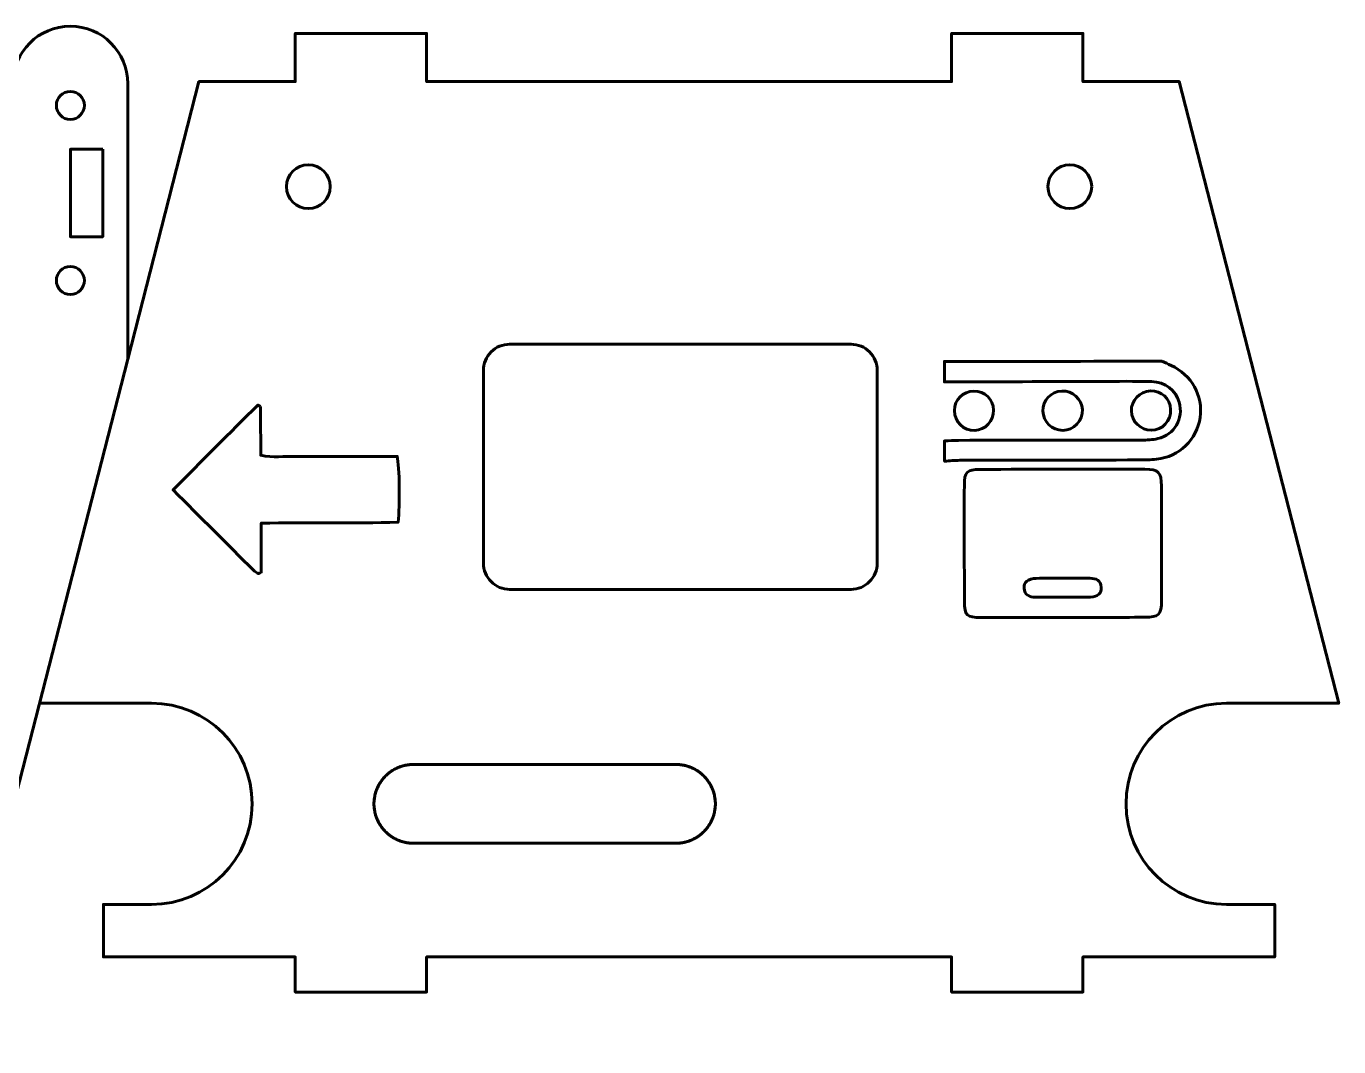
# Model space of a CAD drawing. Header units: millimetres. Extents: x -506 to -29, y -1445 to -43.
# Drawn here: x -351.4 to -201.5, y -1280.3 to -1163.7 of the extents above; entities that cross this region are included whole.
import ezdxf

# ---------------------------------------------------------------- set-up
doc = ezdxf.new("R2010")
doc.units = ezdxf.units.MM
doc.linetypes.add('K5LT_BASIC', pattern=[0])

# ---------------------------------------------------------------- blocks, each defined once
blk = doc.blocks.new('U0')
at = {"color": 150, "linetype": 'K5LT_BASIC', "lineweight": 60, "true_color": 0x0080ff}
blk.add_lwpolyline([(-464.83, -1309.26), (-464.83, -1295.26), (-475.83, -1295.26), (-499.83, -1201.76), (-499.83, -1195.26), (-499.83, -1170.26, -1), (-486.74, -1170.26), (-486.74, -1195.26), (-464.83, -1195.26), (-464.83, -1191.26), (-449.83, -1191.26), (-449.83, -1195.26), (-389.83, -1195.26), (-389.83, -1191.26), (-374.83, -1191.26), (-374.83, -1195.26), (-352.93, -1195.26), (-352.93, -1170.26, -1), (-339.83, -1170.26), (-339.83, -1195.26), (-339.83, -1201.76), (-363.83, -1295.26), (-374.83, -1295.26), (-374.83, -1309.26)], format="xyb", dxfattribs=at)
blk.add_lwpolyline([(-342.68, -1177.76), (-346.38, -1177.76), (-346.38, -1187.76), (-342.68, -1187.76)], close=True, dxfattribs=at)
for centre in [(-346.38, -1172.76), (-346.38, -1192.76)]:
    blk.add_circle(centre, 1.6, dxfattribs=at)
blk = doc.blocks.new('U1')
at = {"color": 150, "linetype": 'K5LT_BASIC', "lineweight": 60, "true_color": 0x0080ff}
for p, q in [((-297.19, -1257.04), (-307.19, -1257.04)), ((-287.19, -1257.04), (-297.19, -1257.04)), ((-277.19, -1257.04), (-287.19, -1257.04))]:
    blk.add_line(p, q, dxfattribs=at)
blk = doc.blocks.new('U2')
at = {"color": 150, "linetype": 'K5LT_BASIC', "lineweight": 60, "true_color": 0x0080ff}
for p, q in [((-297.19, -1248.04), (-307.19, -1248.04)), ((-287.19, -1248.04), (-297.19, -1248.04)), ((-277.19, -1248.04), (-287.19, -1248.04))]:
    blk.add_line(p, q, dxfattribs=at)
blk = doc.blocks.new('U3')
at = {"color": 150, "linetype": 'K5LT_BASIC', "lineweight": 60, "true_color": 0x0080ff}
for p, q in [((-277.13, -1248.04), (-277.19, -1248.04)), ((-277.05, -1248.05), (-277.13, -1248.04)), ((-277.01, -1248.05), (-277.05, -1248.05)), ((-276.99, -1248.05), (-277.01, -1248.05)), ((-276.98, -1248.05), (-276.99, -1248.05)), ((-276.9, -1248.05), (-276.98, -1248.05)), ((-276.98, -1248.05), (-276.98, -1248.05)), ((-276.8, -1248.06), (-276.9, -1248.05)), ((-276.75, -1248.06), (-276.8, -1248.06)), ((-276.72, -1248.07), (-276.75, -1248.06)), ((-276.71, -1248.07), (-276.72, -1248.07)), ((-276.7, -1248.07), (-276.71, -1248.07)), ((-276.59, -1248.08), (-276.7, -1248.07)), ((-276.48, -1248.1), (-276.59, -1248.08)), ((-276.43, -1248.11), (-276.48, -1248.1)), ((-276.4, -1248.11), (-276.43, -1248.11)), ((-276.39, -1248.12), (-276.4, -1248.11)), ((-276.38, -1248.12), (-276.39, -1248.12)), ((-276.26, -1248.14), (-276.38, -1248.12)), ((-276.15, -1248.17), (-276.26, -1248.14)), ((-276.09, -1248.18), (-276.15, -1248.17)), ((-276.06, -1248.19), (-276.09, -1248.18)), ((-276.05, -1248.19), (-276.06, -1248.19)), ((-276.04, -1248.19), (-276.05, -1248.19)), ((-275.92, -1248.23), (-276.04, -1248.19)), ((-275.81, -1248.26), (-275.92, -1248.23)), ((-275.75, -1248.28), (-275.81, -1248.26)), ((-275.73, -1248.29), (-275.75, -1248.28)), ((-275.71, -1248.29), (-275.73, -1248.29)), ((-275.7, -1248.3), (-275.71, -1248.29)), ((-275.59, -1248.34), (-275.7, -1248.3)), ((-275.47, -1248.38), (-275.59, -1248.34)), ((-275.42, -1248.41), (-275.47, -1248.38)), ((-275.39, -1248.42), (-275.42, -1248.41)), ((-275.38, -1248.42), (-275.39, -1248.42)), ((-275.37, -1248.43), (-275.38, -1248.42)), ((-275.25, -1248.48), (-275.37, -1248.43)), ((-275.14, -1248.54), (-275.25, -1248.48)), ((-275.09, -1248.56), (-275.14, -1248.54)), ((-275.06, -1248.58), (-275.09, -1248.56)), ((-275.05, -1248.59), (-275.06, -1248.58)), ((-275.04, -1248.59), (-275.05, -1248.59)), ((-274.93, -1248.65), (-275.04, -1248.59)), ((-274.82, -1248.72), (-274.93, -1248.65)), ((-274.77, -1248.75), (-274.82, -1248.72)), ((-274.74, -1248.77), (-274.77, -1248.75)), ((-274.73, -1248.78), (-274.74, -1248.77)), ((-274.72, -1248.78), (-274.73, -1248.78)), ((-274.61, -1248.86), (-274.72, -1248.78)), ((-274.51, -1248.93), (-274.61, -1248.86)), ((-274.45, -1248.97), (-274.51, -1248.93)), ((-274.43, -1248.99), (-274.45, -1248.97)), ((-274.42, -1249), (-274.43, -1248.99)), ((-274.41, -1249.01), (-274.42, -1249)), ((-274.3, -1249.09), (-274.41, -1249.01)), ((-274.21, -1249.18), (-274.3, -1249.09)), ((-274.16, -1249.22), (-274.21, -1249.18)), ((-274.13, -1249.24), (-274.16, -1249.22)), ((-274.12, -1249.25), (-274.13, -1249.24)), ((-274.11, -1249.26), (-274.12, -1249.25)), ((-274.02, -1249.35), (-274.11, -1249.26)), ((-273.92, -1249.45), (-274.02, -1249.35)), ((-273.88, -1249.5), (-273.92, -1249.45)), ((-273.86, -1249.52), (-273.88, -1249.5)), ((-273.85, -1249.53), (-273.86, -1249.52)), ((-273.84, -1249.54), (-273.85, -1249.53)), ((-273.75, -1249.64), (-273.84, -1249.54)), ((-273.66, -1249.75), (-273.75, -1249.64)), ((-273.62, -1249.8), (-273.66, -1249.75)), ((-273.6, -1249.83), (-273.62, -1249.8)), ((-273.59, -1249.84), (-273.6, -1249.83)), ((-273.59, -1249.85), (-273.59, -1249.84)), ((-273.5, -1249.96), (-273.59, -1249.85)), ((-273.43, -1250.07), (-273.5, -1249.96)), ((-273.39, -1250.13), (-273.43, -1250.07)), ((-273.37, -1250.16), (-273.39, -1250.13)), ((-273.36, -1250.17), (-273.37, -1250.16)), ((-273.36, -1250.18), (-273.36, -1250.17)), ((-273.29, -1250.3), (-273.36, -1250.18)), ((-273.22, -1250.42), (-273.29, -1250.3)), ((-273.19, -1250.49), (-273.22, -1250.42)), ((-273.17, -1250.52), (-273.19, -1250.49)), ((-273.16, -1250.53), (-273.17, -1250.52)), ((-273.16, -1250.54), (-273.16, -1250.53)), ((-273.1, -1250.67), (-273.16, -1250.54)), ((-273.04, -1250.8), (-273.1, -1250.67)), ((-273.02, -1250.86), (-273.04, -1250.8)), ((-273, -1250.89), (-273.02, -1250.86)), ((-273, -1250.91), (-273, -1250.89)), ((-272.99, -1250.92), (-273, -1250.91)), ((-272.94, -1251.05), (-272.99, -1250.92)), ((-272.9, -1251.18), (-272.94, -1251.05)), ((-272.88, -1251.25), (-272.9, -1251.18)), ((-272.87, -1251.29), (-272.88, -1251.25)), ((-272.86, -1251.3), (-272.87, -1251.29)), ((-272.86, -1251.31), (-272.86, -1251.3)), ((-272.82, -1251.45), (-272.86, -1251.31)), ((-272.79, -1251.59), (-272.82, -1251.45)), ((-272.78, -1251.66), (-272.79, -1251.59)), ((-272.77, -1251.69), (-272.78, -1251.66)), ((-272.77, -1251.71), (-272.77, -1251.69)), ((-272.77, -1251.72), (-272.77, -1251.71)), ((-272.74, -1251.86), (-272.77, -1251.72)), ((-272.72, -1252), (-272.74, -1251.86)), ((-272.71, -1252.07), (-272.72, -1252)), ((-272.71, -1252.11), (-272.71, -1252.07)), ((-272.71, -1252.12), (-272.71, -1252.11)), ((-272.71, -1252.13), (-272.71, -1252.12)), ((-272.7, -1252.28), (-272.71, -1252.13)), ((-272.83, -1253.67), (-272.8, -1253.54)), ((-272.8, -1253.54), (-272.77, -1253.39)), ((-272.77, -1253.37), (-272.76, -1253.33)), ((-272.77, -1253.38), (-272.77, -1253.37)), ((-272.77, -1253.39), (-272.77, -1253.38)), ((-272.76, -1253.33), (-272.75, -1253.26)), ((-272.75, -1253.26), (-272.73, -1253.12)), ((-272.73, -1253.12), (-272.71, -1252.98)), ((-272.71, -1252.91), (-272.7, -1252.84)), ((-272.71, -1252.95), (-272.71, -1252.91)), ((-272.71, -1252.97), (-272.71, -1252.95)), ((-272.71, -1252.98), (-272.71, -1252.97)), ((-272.69, -1252.42), (-272.7, -1252.28)), ((-272.7, -1252.84), (-272.69, -1252.7)), ((-272.69, -1252.49), (-272.69, -1252.42)), ((-272.69, -1252.53), (-272.69, -1252.49)), ((-272.69, -1252.55), (-272.69, -1252.53)), ((-272.69, -1252.7), (-272.69, -1252.55)), ((-272.69, -1252.55), (-272.69, -1252.55)), ((-273.54, -1255.17), (-273.46, -1255.06)), ((-273.46, -1255.06), (-273.38, -1254.94)), ((-273.38, -1254.93), (-273.37, -1254.92)), ((-273.38, -1254.94), (-273.38, -1254.93)), ((-273.37, -1254.92), (-273.35, -1254.89)), ((-273.35, -1254.89), (-273.31, -1254.83)), ((-273.31, -1254.83), (-273.24, -1254.71)), ((-273.24, -1254.71), (-273.18, -1254.58)), ((-273.18, -1254.58), (-273.17, -1254.57)), ((-273.17, -1254.56), (-273.15, -1254.52)), ((-273.17, -1254.57), (-273.17, -1254.56)), ((-273.15, -1254.52), (-273.12, -1254.46)), ((-273.12, -1254.46), (-273.06, -1254.33)), ((-273.06, -1254.33), (-273.01, -1254.2)), ((-273.01, -1254.2), (-273, -1254.19)), ((-273, -1254.17), (-272.98, -1254.14)), ((-273, -1254.19), (-273, -1254.17)), ((-272.98, -1254.14), (-272.96, -1254.07)), ((-272.96, -1254.07), (-272.91, -1253.94)), ((-272.91, -1253.94), (-272.87, -1253.8)), ((-272.87, -1253.79), (-272.86, -1253.78)), ((-272.87, -1253.8), (-272.87, -1253.79)), ((-272.86, -1253.78), (-272.85, -1253.74)), ((-272.85, -1253.74), (-272.83, -1253.67)), ((-275.38, -1256.66), (-275.33, -1256.64)), ((-275.33, -1256.64), (-275.21, -1256.59)), ((-275.21, -1256.59), (-275.1, -1256.53)), ((-275.1, -1256.53), (-275.09, -1256.52)), ((-275.09, -1256.52), (-275.08, -1256.52)), ((-275.08, -1256.52), (-275.05, -1256.5)), ((-275.05, -1256.5), (-275, -1256.47)), ((-275, -1256.47), (-274.89, -1256.41)), ((-274.89, -1256.41), (-274.77, -1256.34)), ((-274.77, -1256.34), (-274.75, -1256.33)), ((-274.77, -1256.34), (-274.77, -1256.34)), ((-274.75, -1256.33), (-274.73, -1256.31)), ((-274.73, -1256.31), (-274.67, -1256.27)), ((-274.67, -1256.27), (-274.57, -1256.2)), ((-274.57, -1256.2), (-274.46, -1256.12)), ((-274.46, -1256.12), (-274.45, -1256.12)), ((-274.45, -1256.12), (-274.44, -1256.11)), ((-274.44, -1256.11), (-274.41, -1256.09)), ((-274.41, -1256.09), (-274.36, -1256.04)), ((-274.36, -1256.04), (-274.26, -1255.96)), ((-274.26, -1255.96), (-274.16, -1255.87)), ((-274.16, -1255.87), (-274.15, -1255.86)), ((-274.15, -1255.86), (-274.14, -1255.85)), ((-274.14, -1255.85), (-274.12, -1255.83)), ((-274.12, -1255.83), (-274.07, -1255.78)), ((-274.07, -1255.78), (-273.97, -1255.69)), ((-273.97, -1255.69), (-273.88, -1255.59)), ((-273.88, -1255.59), (-273.87, -1255.58)), ((-273.87, -1255.58), (-273.86, -1255.57)), ((-273.86, -1255.57), (-273.84, -1255.54)), ((-273.84, -1255.54), (-273.79, -1255.49)), ((-273.79, -1255.49), (-273.7, -1255.39)), ((-273.7, -1255.39), (-273.62, -1255.28)), ((-273.62, -1255.28), (-273.61, -1255.27)), ((-273.61, -1255.27), (-273.6, -1255.26)), ((-273.6, -1255.26), (-273.58, -1255.23)), ((-273.58, -1255.23), (-273.54, -1255.17)), ((-277.19, -1257.04), (-276.8, -1257.03)), ((-276.8, -1257.03), (-276.79, -1257.03)), ((-276.79, -1257.03), (-276.78, -1257.02)), ((-276.78, -1257.02), (-276.75, -1257.02)), ((-276.75, -1257.02), (-276.68, -1257.01)), ((-276.68, -1257.01), (-276.55, -1257)), ((-276.55, -1257), (-276.44, -1256.98)), ((-276.44, -1256.98), (-276.43, -1256.98)), ((-276.43, -1256.98), (-276.41, -1256.98)), ((-276.41, -1256.98), (-276.38, -1256.97)), ((-276.38, -1256.97), (-276.32, -1256.96)), ((-276.32, -1256.96), (-276.2, -1256.93)), ((-276.2, -1256.93), (-276.11, -1256.91)), ((-276.11, -1256.91), (-276.1, -1256.91)), ((-276.1, -1256.91), (-276.08, -1256.91)), ((-276.08, -1256.91), (-276.06, -1256.9)), ((-276.06, -1256.9), (-276, -1256.88)), ((-276, -1256.88), (-275.88, -1256.85)), ((-275.88, -1256.85), (-275.77, -1256.81)), ((-275.77, -1256.81), (-275.76, -1256.81)), ((-275.76, -1256.81), (-275.74, -1256.8)), ((-275.74, -1256.8), (-275.72, -1256.79)), ((-275.72, -1256.79), (-275.66, -1256.77)), ((-275.66, -1256.77), (-275.54, -1256.73)), ((-275.54, -1256.73), (-275.43, -1256.69)), ((-275.43, -1256.69), (-275.42, -1256.68)), ((-275.42, -1256.68), (-275.41, -1256.68)), ((-275.41, -1256.68), (-275.38, -1256.66))]:
    blk.add_line(p, q, dxfattribs=at)
blk = doc.blocks.new('U4')
at = {"color": 150, "linetype": 'K5LT_BASIC', "lineweight": 60, "true_color": 0x0080ff}
for p, q in [((-310.12, -1249.13), (-310.22, -1249.22)), ((-310.02, -1249.04), (-310.12, -1249.13)), ((-309.97, -1249), (-310.02, -1249.04)), ((-309.94, -1248.98), (-309.97, -1249)), ((-309.93, -1248.97), (-309.94, -1248.98)), ((-309.92, -1248.97), (-309.93, -1248.97)), ((-309.81, -1248.89), (-309.92, -1248.97)), ((-309.71, -1248.81), (-309.81, -1248.89)), ((-309.65, -1248.78), (-309.71, -1248.81)), ((-309.63, -1248.76), (-309.65, -1248.78)), ((-309.61, -1248.75), (-309.63, -1248.76)), ((-309.49, -1248.68), (-309.61, -1248.75)), ((-309.61, -1248.75), (-309.61, -1248.75)), ((-309.38, -1248.61), (-309.49, -1248.68)), ((-309.33, -1248.58), (-309.38, -1248.61)), ((-309.3, -1248.57), (-309.33, -1248.58)), ((-309.29, -1248.56), (-309.3, -1248.57)), ((-309.28, -1248.56), (-309.29, -1248.56)), ((-309.17, -1248.5), (-309.28, -1248.56)), ((-309.05, -1248.45), (-309.17, -1248.5)), ((-309, -1248.42), (-309.05, -1248.45)), ((-308.97, -1248.41), (-309, -1248.42)), ((-308.96, -1248.4), (-308.97, -1248.41)), ((-308.95, -1248.4), (-308.96, -1248.4)), ((-308.84, -1248.36), (-308.95, -1248.4)), ((-308.72, -1248.31), (-308.84, -1248.36)), ((-308.66, -1248.29), (-308.72, -1248.31)), ((-308.64, -1248.28), (-308.66, -1248.29)), ((-308.62, -1248.28), (-308.64, -1248.28)), ((-308.61, -1248.27), (-308.62, -1248.28)), ((-308.5, -1248.24), (-308.61, -1248.27)), ((-308.38, -1248.2), (-308.5, -1248.24)), ((-308.32, -1248.19), (-308.38, -1248.2)), ((-308.3, -1248.18), (-308.32, -1248.19)), ((-308.28, -1248.18), (-308.3, -1248.18)), ((-308.27, -1248.18), (-308.28, -1248.18)), ((-308.18, -1248.15), (-308.27, -1248.18)), ((-308.06, -1248.13), (-308.18, -1248.15)), ((-308, -1248.12), (-308.06, -1248.13)), ((-307.97, -1248.11), (-308, -1248.12)), ((-307.95, -1248.11), (-307.97, -1248.11)), ((-307.83, -1248.09), (-307.95, -1248.11)), ((-307.95, -1248.11), (-307.95, -1248.11)), ((-307.7, -1248.07), (-307.83, -1248.09)), ((-307.63, -1248.07), (-307.7, -1248.07)), ((-307.6, -1248.06), (-307.63, -1248.07)), ((-307.59, -1248.06), (-307.6, -1248.06)), ((-307.58, -1248.06), (-307.59, -1248.06)), ((-307.19, -1248.04), (-307.58, -1248.06)), ((-311.26, -1250.63), (-311.32, -1250.75)), ((-311.23, -1250.56), (-311.26, -1250.63)), ((-311.22, -1250.53), (-311.23, -1250.56)), ((-311.21, -1250.52), (-311.22, -1250.53)), ((-311.2, -1250.51), (-311.21, -1250.52)), ((-311.14, -1250.38), (-311.2, -1250.51)), ((-311.07, -1250.26), (-311.14, -1250.38)), ((-311.03, -1250.2), (-311.07, -1250.26)), ((-311.01, -1250.17), (-311.03, -1250.2)), ((-311, -1250.15), (-311.01, -1250.17)), ((-310.92, -1250.03), (-311, -1250.15)), ((-311, -1250.15), (-311, -1250.15)), ((-310.84, -1249.91), (-310.92, -1250.03)), ((-310.8, -1249.86), (-310.84, -1249.91)), ((-310.78, -1249.83), (-310.8, -1249.86)), ((-310.77, -1249.82), (-310.78, -1249.83)), ((-310.76, -1249.81), (-310.77, -1249.82)), ((-310.68, -1249.7), (-310.76, -1249.81)), ((-310.59, -1249.59), (-310.68, -1249.7)), ((-310.54, -1249.54), (-310.59, -1249.59)), ((-310.52, -1249.52), (-310.54, -1249.54)), ((-310.51, -1249.5), (-310.52, -1249.52)), ((-310.5, -1249.5), (-310.51, -1249.5)), ((-310.41, -1249.4), (-310.5, -1249.5)), ((-310.31, -1249.3), (-310.41, -1249.4)), ((-310.26, -1249.26), (-310.31, -1249.3)), ((-310.24, -1249.23), (-310.26, -1249.26)), ((-310.23, -1249.22), (-310.24, -1249.23)), ((-310.22, -1249.22), (-310.23, -1249.22)), ((-311.65, -1251.97), (-311.67, -1252.11)), ((-311.67, -1252.11), (-311.67, -1252.12)), ((-311.67, -1252.12), (-311.67, -1252.14)), ((-311.67, -1252.14), (-311.67, -1252.17)), ((-311.63, -1251.82), (-311.65, -1251.97)), ((-311.62, -1251.75), (-311.63, -1251.82)), ((-311.61, -1251.72), (-311.62, -1251.75)), ((-311.58, -1251.55), (-311.61, -1251.69)), ((-311.61, -1251.69), (-311.61, -1251.7)), ((-311.61, -1251.7), (-311.61, -1251.72)), ((-311.55, -1251.41), (-311.58, -1251.55)), ((-311.53, -1251.34), (-311.55, -1251.41)), ((-311.52, -1251.31), (-311.53, -1251.34)), ((-311.51, -1251.29), (-311.52, -1251.31)), ((-311.47, -1251.15), (-311.51, -1251.28)), ((-311.51, -1251.28), (-311.51, -1251.29)), ((-311.42, -1251.01), (-311.47, -1251.15)), ((-311.4, -1250.95), (-311.42, -1251.01)), ((-311.38, -1250.91), (-311.4, -1250.95)), ((-311.37, -1250.89), (-311.38, -1250.9)), ((-311.38, -1250.9), (-311.38, -1250.91)), ((-311.32, -1250.75), (-311.37, -1250.89)), ((-311.68, -1252.24), (-311.69, -1252.39)), ((-311.69, -1252.39), (-311.69, -1252.53)), ((-311.69, -1252.53), (-311.69, -1252.54)), ((-311.69, -1252.54), (-311.69, -1252.56)), ((-311.69, -1252.56), (-311.69, -1252.59)), ((-311.69, -1252.59), (-311.69, -1252.66)), ((-311.69, -1252.66), (-311.68, -1252.81)), ((-311.67, -1252.17), (-311.68, -1252.24)), ((-311.68, -1252.81), (-311.67, -1252.95)), ((-311.67, -1252.95), (-311.67, -1252.96)), ((-311.67, -1252.96), (-311.67, -1252.98)), ((-311.67, -1252.98), (-311.67, -1253.01)), ((-311.67, -1253.01), (-311.66, -1253.08)), ((-311.66, -1253.08), (-311.64, -1253.22)), ((-311.64, -1253.22), (-311.61, -1253.37)), ((-311.61, -1253.37), (-311.61, -1253.38)), ((-311.61, -1253.38), (-311.61, -1253.39)), ((-311.61, -1253.39), (-311.6, -1253.43)), ((-311.6, -1253.43), (-311.59, -1253.5)), ((-311.59, -1253.5), (-311.56, -1253.63)), ((-311.56, -1253.63), (-311.52, -1253.78)), ((-311.52, -1253.78), (-311.52, -1253.78)), ((-311.52, -1253.78), (-311.51, -1253.8)), ((-311.51, -1253.8), (-311.5, -1253.83)), ((-311.5, -1253.83), (-311.48, -1253.9)), ((-311.48, -1253.9), (-311.44, -1254.03)), ((-311.44, -1254.03), (-311.39, -1254.17)), ((-311.39, -1254.17), (-311.38, -1254.18)), ((-311.38, -1254.18), (-311.38, -1254.19)), ((-311.38, -1254.19), (-311.36, -1254.23)), ((-311.36, -1254.23), (-311.34, -1254.29)), ((-311.34, -1254.29), (-311.28, -1254.42)), ((-311.28, -1254.42), (-311.22, -1254.55)), ((-311.22, -1254.55), (-311.22, -1254.55)), ((-311.22, -1254.55), (-311.21, -1254.57)), ((-311.21, -1254.57), (-311.19, -1254.6)), ((-311.19, -1254.6), (-311.16, -1254.66)), ((-311.16, -1254.66), (-311.09, -1254.78)), ((-311.09, -1254.78), (-311.02, -1254.9)), ((-311.02, -1254.9), (-311.02, -1254.91)), ((-311.02, -1254.91), (-311.01, -1254.93)), ((-311.01, -1254.93), (-310.99, -1254.95)), ((-310.99, -1254.95), (-310.95, -1255.01)), ((-310.95, -1255.01), (-310.88, -1255.12)), ((-310.88, -1255.12), (-310.79, -1255.24)), ((-310.79, -1255.24), (-310.79, -1255.25)), ((-310.79, -1255.25), (-310.78, -1255.26)), ((-310.78, -1255.26), (-310.76, -1255.29)), ((-310.76, -1255.29), (-310.72, -1255.34)), ((-310.72, -1255.34), (-310.63, -1255.44)), ((-310.63, -1255.44), (-310.54, -1255.55)), ((-310.54, -1255.55), (-310.54, -1255.55)), ((-310.54, -1255.55), (-310.52, -1255.57)), ((-310.52, -1255.57), (-310.5, -1255.59)), ((-310.5, -1255.59), (-310.46, -1255.64)), ((-310.46, -1255.64), (-310.36, -1255.73)), ((-310.36, -1255.73), (-310.27, -1255.83)), ((-310.27, -1255.83), (-310.26, -1255.83)), ((-310.26, -1255.83), (-310.25, -1255.85)), ((-310.25, -1255.85), (-310.22, -1255.87)), ((-310.22, -1255.87), (-310.17, -1255.91)), ((-310.17, -1255.91), (-310.08, -1256)), ((-310.08, -1256), (-309.97, -1256.08)), ((-309.97, -1256.08), (-309.96, -1256.09)), ((-309.96, -1256.09), (-309.95, -1256.1)), ((-309.95, -1256.1), (-309.93, -1256.12)), ((-309.93, -1256.12), (-309.88, -1256.15)), ((-309.88, -1256.15), (-309.77, -1256.23)), ((-309.77, -1256.23), (-309.66, -1256.3)), ((-309.66, -1256.3), (-309.65, -1256.31)), ((-309.65, -1256.31), (-309.64, -1256.32)), ((-309.64, -1256.32), (-309.61, -1256.33)), ((-309.61, -1256.33), (-309.56, -1256.37)), ((-309.56, -1256.37), (-309.45, -1256.43)), ((-309.45, -1256.43), (-309.34, -1256.5)), ((-309.34, -1256.5), (-309.33, -1256.5)), ((-309.33, -1256.5), (-309.32, -1256.51)), ((-309.32, -1256.51), (-309.29, -1256.52)), ((-309.29, -1256.52), (-309.24, -1256.55)), ((-309.24, -1256.55), (-309.13, -1256.6)), ((-309.13, -1256.6), (-309.01, -1256.66)), ((-309.01, -1256.66), (-309, -1256.66)), ((-309, -1256.66), (-308.99, -1256.67)), ((-308.99, -1256.67), (-308.96, -1256.68)), ((-308.96, -1256.68), (-308.91, -1256.7)), ((-308.91, -1256.7), (-308.79, -1256.75)), ((-308.79, -1256.75), (-308.68, -1256.79)), ((-308.68, -1256.79), (-308.67, -1256.79)), ((-308.67, -1256.79), (-308.65, -1256.8)), ((-308.65, -1256.8), (-308.63, -1256.81)), ((-308.63, -1256.81), (-308.57, -1256.83)), ((-308.57, -1256.83), (-308.46, -1256.86)), ((-308.46, -1256.86), (-308.34, -1256.89)), ((-308.34, -1256.89), (-308.33, -1256.9)), ((-308.33, -1256.9), (-308.32, -1256.9)), ((-308.32, -1256.9), (-308.29, -1256.91)), ((-308.29, -1256.91), (-308.23, -1256.92)), ((-308.23, -1256.92), (-308.12, -1256.95)), ((-308.12, -1256.95), (-308, -1256.97)), ((-308, -1256.97), (-308, -1256.97)), ((-308, -1256.97), (-307.98, -1256.97)), ((-307.98, -1256.97), (-307.95, -1256.98)), ((-307.95, -1256.98), (-307.9, -1256.99)), ((-307.9, -1256.99), (-307.79, -1257)), ((-307.79, -1257), (-307.68, -1257.02)), ((-307.68, -1257.02), (-307.67, -1257.02)), ((-307.67, -1257.02), (-307.66, -1257.02)), ((-307.66, -1257.02), (-307.63, -1257.02)), ((-307.63, -1257.02), (-307.58, -1257.03)), ((-307.58, -1257.03), (-307.48, -1257.03)), ((-307.48, -1257.03), (-307.4, -1257.04)), ((-307.4, -1257.04), (-307.4, -1257.04)), ((-307.4, -1257.04), (-307.39, -1257.04)), ((-307.39, -1257.04), (-307.37, -1257.04)), ((-307.37, -1257.04), (-307.33, -1257.04)), ((-307.33, -1257.04), (-307.25, -1257.04)), ((-307.25, -1257.04), (-307.19, -1257.04))]:
    blk.add_line(p, q, dxfattribs=at)
blk = doc.blocks.new('U16')
at = {"color": 150, "linetype": 'K5LT_BASIC', "lineweight": 60, "true_color": 0x0080ff}
for points, knots in [([(-221.67, -1201.99), (-221.32, -1202.14), (-220.97, -1202.3), (-220.62, -1202.46), (-218.29, -1203.53), (-216.95, -1205.93), (-217.3, -1208.4), (-217.66, -1210.94), (-219.69, -1212.89), (-222.29, -1213.18), (-222.96, -1213.26), (-223.65, -1213.26), (-224.33, -1213.26), (-231.14, -1213.28), (-237.95, -1213.28), (-244.77, -1213.3), (-245.35, -1213.3), (-245.92, -1213.37), (-246.5, -1213.41), (-246.5, -1212.63), (-246.51, -1211.85), (-246.51, -1211.08), (-245.97, -1211.06), (-245.44, -1211.02), (-244.9, -1211.02), (-237.94, -1211.01), (-230.98, -1211), (-224.01, -1210.99), (-223.38, -1210.98), (-222.74, -1210.97), (-222.13, -1210.82), (-220.22, -1210.37), (-219.17, -1208.54), (-219.69, -1206.67), (-220.07, -1205.3), (-221.28, -1204.35), (-222.85, -1204.31), (-224.8, -1204.26), (-226.74, -1204.28), (-228.69, -1204.29), (-234.63, -1204.31), (-240.57, -1204.33), (-246.51, -1204.35), (-246.51, -1203.57), (-246.52, -1202.79), (-246.52, -1202.01), (-238.23, -1202), (-229.95, -1201.99), (-221.67, -1201.99)], [0, 0, 0, 0, 0.0625, 0.0625, 0.0625, 0.125, 0.125, 0.125, 0.1875, 0.1875, 0.1875, 0.25, 0.25, 0.25, 0.3125, 0.3125, 0.3125, 0.375, 0.375, 0.375, 0.4375, 0.4375, 0.4375, 0.5, 0.5, 0.5, 0.5625, 0.5625, 0.5625, 0.625, 0.625, 0.625, 0.6875, 0.6875, 0.6875, 0.75, 0.75, 0.75, 0.8125, 0.8125, 0.8125, 0.875, 0.875, 0.875, 0.9375, 0.9375, 0.9375, 1, 1, 1, 1]), ([(-243.15, -1205.4), (-241.9, -1205.39), (-240.93, -1206.33), (-240.91, -1207.58), (-240.88, -1208.83), (-241.83, -1209.84), (-243.05, -1209.89), (-244.32, -1209.95), (-245.38, -1208.91), (-245.37, -1207.62), (-245.36, -1206.37), (-244.4, -1205.41), (-243.15, -1205.4)], [0, 0, 0, 0, 0.25, 0.25, 0.25, 0.5, 0.5, 0.5, 0.75, 0.75, 0.75, 1, 1, 1, 1]), ([(-235.27, -1207.67), (-235.3, -1206.44), (-234.34, -1205.44), (-233.1, -1205.39), (-231.87, -1205.35), (-230.82, -1206.3), (-230.75, -1207.51), (-230.68, -1208.76), (-231.74, -1209.88), (-233, -1209.88), (-234.21, -1209.89), (-235.24, -1208.88), (-235.27, -1207.67)], [0, 0, 0, 0, 0.25, 0.25, 0.25, 0.5, 0.5, 0.5, 0.75, 0.75, 0.75, 1, 1, 1, 1]), ([(-225.16, -1207.66), (-225.19, -1206.46), (-224.21, -1205.42), (-222.99, -1205.38), (-221.72, -1205.33), (-220.73, -1206.23), (-220.67, -1207.49), (-220.61, -1208.79), (-221.62, -1209.87), (-222.89, -1209.87), (-224.1, -1209.88), (-225.13, -1208.87), (-225.16, -1207.66)], [0, 0, 0, 0, 0.25, 0.25, 0.25, 0.5, 0.5, 0.5, 0.75, 0.75, 0.75, 1, 1, 1, 1]), ([(-232.97, -1231.25), (-236.08, -1231.25), (-239.2, -1231.26), (-242.32, -1231.26), (-243.97, -1231.25), (-244.22, -1231.02), (-244.23, -1229.43), (-244.25, -1225), (-244.25, -1220.57), (-244.24, -1216.14), (-244.24, -1214.65), (-243.94, -1214.34), (-242.44, -1214.34), (-236.16, -1214.32), (-229.88, -1214.31), (-223.6, -1214.32), (-222.08, -1214.32), (-221.73, -1214.68), (-221.72, -1216.23), (-221.7, -1220.62), (-221.69, -1225), (-221.71, -1229.38), (-221.71, -1230.93), (-222.03, -1231.23), (-223.62, -1231.23), (-226.74, -1231.25), (-229.85, -1231.24), (-232.97, -1231.25)], [0, 0, 0, 0, 0.111111, 0.111111, 0.111111, 0.222222, 0.222222, 0.222222, 0.333333, 0.333333, 0.333333, 0.444444, 0.444444, 0.444444, 0.555556, 0.555556, 0.555556, 0.666667, 0.666667, 0.666667, 0.777778, 0.777778, 0.777778, 0.888889, 0.888889, 0.888889, 1, 1, 1, 1]), ([(-232.96, -1226.78), (-232.96, -1226.78), (-232.96, -1226.78), (-232.96, -1226.78), (-233.98, -1226.78), (-235, -1226.76), (-236.02, -1226.79), (-236.98, -1226.82), (-237.47, -1227.22), (-237.42, -1227.9), (-237.36, -1228.7), (-236.81, -1228.94), (-236.1, -1228.93), (-234.01, -1228.93), (-231.92, -1228.95), (-229.83, -1228.92), (-228.98, -1228.9), (-228.54, -1228.47), (-228.59, -1227.82), (-228.64, -1227.01), (-229.19, -1226.78), (-229.9, -1226.78), (-230.92, -1226.78), (-231.94, -1226.78), (-232.96, -1226.78)], [0, 0, 0, 0, 0.125, 0.125, 0.125, 0.25, 0.25, 0.25, 0.375, 0.375, 0.375, 0.5, 0.5, 0.5, 0.625, 0.625, 0.625, 0.75, 0.75, 0.75, 0.875, 0.875, 0.875, 1, 1, 1, 1])]:
    blk.add_open_spline(points, degree=3, knots=knots, dxfattribs=at)
blk = doc.blocks.new('U17')
at = {"color": 150, "linetype": 'K5LT_BASIC', "lineweight": 60, "true_color": 0x0080ff}
blk.add_open_spline([(-324.64, -1207.17), (-324.64, -1209), (-324.64, -1210.84), (-324.63, -1212.73), (-323.25, -1213.01), (-321.94, -1212.83), (-320.65, -1212.86), (-319.34, -1212.89), (-318.02, -1212.86), (-316.71, -1212.86), (-315.45, -1212.86), (-314.18, -1212.86), (-312.92, -1212.86), (-311.61, -1212.85), (-310.31, -1212.85), (-309.04, -1212.85), (-308.77, -1214.03), (-308.71, -1218.43), (-308.93, -1220.38), (-314.08, -1220.53), (-319.26, -1220.37), (-324.58, -1220.48), (-324.58, -1222.43), (-324.58, -1224.3), (-324.58, -1226.09), (-324.77, -1226.19), (-324.81, -1226.21), (-324.85, -1226.22), (-324.9, -1226.23), (-324.96, -1226.24), (-324.99, -1226.21), (-325.15, -1226.1), (-325.31, -1225.99), (-325.45, -1225.86), (-328.48, -1222.84), (-331.5, -1219.82), (-334.64, -1216.69), (-331.4, -1213.39), (-328.2, -1210.18), (-324.96, -1207), (-324.86, -1207.06), (-324.75, -1207.11), (-324.64, -1207.17)], degree=3, knots=[0, 0, 0, 0, 0.071429, 0.071429, 0.071429, 0.142857, 0.142857, 0.142857, 0.214286, 0.214286, 0.214286, 0.285714, 0.285714, 0.285714, 0.357143, 0.357143, 0.357143, 0.428571, 0.428571, 0.428571, 0.5, 0.5, 0.5, 0.571429, 0.571429, 0.571429, 0.642857, 0.642857, 0.642857, 0.714286, 0.714286, 0.714286, 0.785714, 0.785714, 0.785714, 0.857143, 0.857143, 0.857143, 0.928571, 0.928571, 0.928571, 1, 1, 1, 1], dxfattribs=at)

msp = doc.modelspace()

# ---------------------------------------------------------------- linework, layer by layer
at = {"color": 150, "linetype": 'K5LT_BASIC', "lineweight": 60, "true_color": 0x0080ff}
msp.add_lwpolyline([(-339.83, -1201.76), (-331.69, -1170.04), (-320.69, -1170.04), (-320.69, -1164.54), (-305.69, -1164.54), (-305.69, -1170.04), (-245.69, -1170.04), (-245.69, -1164.54), (-230.69, -1164.54), (-230.69, -1170.04), (-219.69, -1170.04), (-201.46, -1241.05), (-209.28, -1241.05), (-214.28, -1241.05, 1), (-214.28, -1264.03), (-208.78, -1264.03), (-208.78, -1270.04), (-230.69, -1270.04), (-230.69, -1274.04), (-245.69, -1274.04), (-245.69, -1270.04), (-305.69, -1270.04), (-305.69, -1274.04), (-320.69, -1274.04), (-320.69, -1270.04), (-342.6, -1270.04), (-342.6, -1264.03), (-337.1, -1264.03, 1), (-337.1, -1241.05), (-342.1, -1241.05), (-349.92, -1241.05)], format="xyb", dxfattribs=at)
msp.add_lwpolyline([(-257.19, -1228.04), (-296.19, -1228.04, -0.414214), (-299.19, -1225.04), (-299.19, -1203.04, -0.414214), (-296.19, -1200.04), (-257.19, -1200.04, -0.414214), (-254.19, -1203.04), (-254.19, -1225.04, -0.414214)], format="xyb", close=True, dxfattribs=at)
msp.add_lwpolyline([(-277.19, -1257.04), (-287.19, -1257.04), (-297.19, -1257.04), (-307.19, -1257.04), (-307.58, -1257.03), (-307.59, -1257.03), (-307.6, -1257.02), (-307.63, -1257.02), (-307.7, -1257.01), (-307.83, -1257), (-307.95, -1256.98), (-307.95, -1256.98), (-307.97, -1256.98), (-308, -1256.97), (-308.06, -1256.96), (-308.18, -1256.93), (-308.27, -1256.91), (-308.28, -1256.91), (-308.3, -1256.91), (-308.32, -1256.9), (-308.38, -1256.88), (-308.5, -1256.85), (-308.61, -1256.81), (-308.62, -1256.81), (-308.64, -1256.8), (-308.66, -1256.79), (-308.72, -1256.77), (-308.84, -1256.73), (-308.95, -1256.69), (-308.96, -1256.68), (-308.97, -1256.68), (-309, -1256.66), (-309.05, -1256.64), (-309.17, -1256.59), (-309.28, -1256.53), (-309.29, -1256.52), (-309.3, -1256.52), (-309.33, -1256.5), (-309.38, -1256.47), (-309.49, -1256.41), (-309.61, -1256.34), (-309.61, -1256.34), (-309.63, -1256.33), (-309.65, -1256.31), (-309.71, -1256.27), (-309.81, -1256.2), (-309.92, -1256.12), (-309.93, -1256.12), (-309.94, -1256.11), (-309.97, -1256.09), (-310.02, -1256.04), (-310.12, -1255.96), (-310.22, -1255.87), (-310.23, -1255.86), (-310.24, -1255.85), (-310.26, -1255.83), (-310.31, -1255.78), (-310.41, -1255.69), (-310.5, -1255.59), (-310.51, -1255.58), (-310.52, -1255.57), (-310.54, -1255.54), (-310.59, -1255.49), (-310.68, -1255.39), (-310.76, -1255.28), (-310.77, -1255.27), (-310.78, -1255.26), (-310.8, -1255.23), (-310.84, -1255.17), (-310.92, -1255.06), (-311, -1254.94), (-311, -1254.93), (-311.01, -1254.92), (-311.03, -1254.89), (-311.07, -1254.83), (-311.14, -1254.71), (-311.2, -1254.58), (-311.21, -1254.57), (-311.22, -1254.56), (-311.23, -1254.52), (-311.26, -1254.46), (-311.32, -1254.33), (-311.37, -1254.2), (-311.38, -1254.19), (-311.38, -1254.17), (-311.4, -1254.14), (-311.42, -1254.07), (-311.47, -1253.94), (-311.51, -1253.8), (-311.51, -1253.79), (-311.52, -1253.78), (-311.53, -1253.74), (-311.55, -1253.67), (-311.58, -1253.54), (-311.61, -1253.39), (-311.61, -1253.38), (-311.61, -1253.37), (-311.62, -1253.33), (-311.63, -1253.26), (-311.65, -1253.12), (-311.67, -1252.98), (-311.67, -1252.97), (-311.67, -1252.95), (-311.67, -1252.91), (-311.68, -1252.84), (-311.69, -1252.7), (-311.69, -1252.55), (-311.69, -1252.55), (-311.69, -1252.53), (-311.69, -1252.49), (-311.69, -1252.42), (-311.68, -1252.28), (-311.67, -1252.13), (-311.67, -1252.12), (-311.67, -1252.11), (-311.67, -1252.07), (-311.66, -1252), (-311.64, -1251.86), (-311.61, -1251.72), (-311.61, -1251.71), (-311.61, -1251.69), (-311.6, -1251.66), (-311.59, -1251.59), (-311.56, -1251.45), (-311.52, -1251.31), (-311.52, -1251.3), (-311.51, -1251.29), (-311.5, -1251.25), (-311.48, -1251.18), (-311.44, -1251.05), (-311.39, -1250.92), (-311.38, -1250.91), (-311.38, -1250.89), (-311.36, -1250.86), (-311.34, -1250.8), (-311.28, -1250.67), (-311.22, -1250.54), (-311.22, -1250.53), (-311.21, -1250.52), (-311.19, -1250.49), (-311.16, -1250.42), (-311.09, -1250.3), (-311.02, -1250.18), (-311.02, -1250.17), (-311.01, -1250.16), (-310.99, -1250.13), (-310.95, -1250.07), (-310.88, -1249.96), (-310.79, -1249.85), (-310.79, -1249.84), (-310.78, -1249.83), (-310.76, -1249.8), (-310.72, -1249.75), (-310.63, -1249.64), (-310.54, -1249.54), (-310.54, -1249.53), (-310.52, -1249.52), (-310.5, -1249.5), (-310.46, -1249.45), (-310.36, -1249.35), (-310.27, -1249.26), (-310.26, -1249.25), (-310.25, -1249.24), (-310.22, -1249.22), (-310.17, -1249.18), (-310.08, -1249.09), (-309.97, -1249.01), (-309.96, -1249), (-309.95, -1248.99), (-309.93, -1248.97), (-309.88, -1248.93), (-309.77, -1248.86), (-309.66, -1248.78), (-309.65, -1248.78), (-309.64, -1248.77), (-309.61, -1248.75), (-309.56, -1248.72), (-309.45, -1248.65), (-309.34, -1248.59), (-309.33, -1248.59), (-309.32, -1248.58), (-309.29, -1248.56), (-309.24, -1248.54), (-309.13, -1248.48), (-309.01, -1248.43), (-309, -1248.42), (-308.99, -1248.42), (-308.96, -1248.41), (-308.91, -1248.38), (-308.79, -1248.34), (-308.68, -1248.3), (-308.67, -1248.29), (-308.65, -1248.29), (-308.63, -1248.28), (-308.57, -1248.26), (-308.46, -1248.23), (-308.34, -1248.19), (-308.33, -1248.19), (-308.32, -1248.19), (-308.29, -1248.18), (-308.23, -1248.17), (-308.12, -1248.14), (-308, -1248.12), (-308, -1248.12), (-307.98, -1248.11), (-307.95, -1248.11), (-307.9, -1248.1), (-307.79, -1248.08), (-307.68, -1248.07), (-307.67, -1248.07), (-307.66, -1248.07), (-307.63, -1248.06), (-307.58, -1248.06), (-307.48, -1248.05), (-307.4, -1248.05), (-307.4, -1248.05), (-307.39, -1248.05), (-307.37, -1248.05), (-307.33, -1248.05), (-307.25, -1248.04), (-307.19, -1248.04), (-297.19, -1248.04), (-287.19, -1248.04), (-277.19, -1248.04), (-276.8, -1248.06), (-276.79, -1248.06), (-276.78, -1248.06), (-276.75, -1248.07), (-276.68, -1248.07), (-276.55, -1248.09), (-276.44, -1248.11), (-276.43, -1248.11), (-276.41, -1248.11), (-276.38, -1248.12), (-276.32, -1248.13), (-276.2, -1248.15), (-276.11, -1248.18), (-276.1, -1248.18), (-276.08, -1248.18), (-276.06, -1248.19), (-276, -1248.2), (-275.88, -1248.24), (-275.77, -1248.27), (-275.76, -1248.28), (-275.74, -1248.28), (-275.72, -1248.29), (-275.66, -1248.31), (-275.54, -1248.36), (-275.43, -1248.4), (-275.42, -1248.4), (-275.41, -1248.41), (-275.38, -1248.42), (-275.33, -1248.45), (-275.21, -1248.5), (-275.1, -1248.56), (-275.09, -1248.56), (-275.08, -1248.57), (-275.05, -1248.58), (-275, -1248.61), (-274.89, -1248.68), (-274.77, -1248.75), (-274.77, -1248.75), (-274.75, -1248.76), (-274.73, -1248.78), (-274.67, -1248.81), (-274.57, -1248.89), (-274.46, -1248.97), (-274.45, -1248.97), (-274.44, -1248.98), (-274.41, -1249), (-274.36, -1249.04), (-274.26, -1249.13), (-274.16, -1249.22), (-274.15, -1249.22), (-274.14, -1249.23), (-274.12, -1249.26), (-274.07, -1249.3), (-273.97, -1249.4), (-273.88, -1249.5), (-273.87, -1249.5), (-273.86, -1249.52), (-273.84, -1249.54), (-273.79, -1249.59), (-273.7, -1249.7), (-273.62, -1249.81), (-273.61, -1249.82), (-273.6, -1249.83), (-273.58, -1249.86), (-273.54, -1249.91), (-273.46, -1250.03), (-273.38, -1250.15), (-273.38, -1250.15), (-273.37, -1250.17), (-273.35, -1250.2), (-273.31, -1250.26), (-273.24, -1250.38), (-273.18, -1250.51), (-273.17, -1250.52), (-273.17, -1250.53), (-273.15, -1250.56), (-273.12, -1250.63), (-273.06, -1250.75), (-273.01, -1250.89), (-273, -1250.9), (-273, -1250.91), (-272.98, -1250.95), (-272.96, -1251.01), (-272.91, -1251.15), (-272.87, -1251.28), (-272.87, -1251.29), (-272.86, -1251.31), (-272.85, -1251.34), (-272.83, -1251.41), (-272.8, -1251.55), (-272.77, -1251.69), (-272.77, -1251.7), (-272.77, -1251.72), (-272.76, -1251.75), (-272.75, -1251.82), (-272.73, -1251.97), (-272.71, -1252.11), (-272.71, -1252.12), (-272.71, -1252.14), (-272.71, -1252.17), (-272.7, -1252.24), (-272.69, -1252.39), (-272.69, -1252.53), (-272.69, -1252.54), (-272.69, -1252.56), (-272.69, -1252.59), (-272.69, -1252.66), (-272.7, -1252.81), (-272.71, -1252.95), (-272.71, -1252.96), (-272.71, -1252.98), (-272.71, -1253.01), (-272.72, -1253.08), (-272.74, -1253.22), (-272.77, -1253.37), (-272.77, -1253.38), (-272.77, -1253.39), (-272.78, -1253.43), (-272.79, -1253.5), (-272.82, -1253.63), (-272.86, -1253.78), (-272.86, -1253.78), (-272.87, -1253.8), (-272.88, -1253.83), (-272.9, -1253.9), (-272.94, -1254.03), (-272.99, -1254.17), (-273, -1254.18), (-273, -1254.19), (-273.02, -1254.23), (-273.04, -1254.29), (-273.1, -1254.42), (-273.16, -1254.55), (-273.16, -1254.55), (-273.17, -1254.57), (-273.19, -1254.6), (-273.22, -1254.66), (-273.29, -1254.78), (-273.36, -1254.9), (-273.36, -1254.91), (-273.37, -1254.93), (-273.39, -1254.95), (-273.43, -1255.01), (-273.5, -1255.12), (-273.59, -1255.24), (-273.59, -1255.25), (-273.6, -1255.26), (-273.62, -1255.29), (-273.66, -1255.34), (-273.75, -1255.44), (-273.84, -1255.55), (-273.85, -1255.55), (-273.86, -1255.57), (-273.88, -1255.59), (-273.92, -1255.64), (-274.02, -1255.73), (-274.11, -1255.83), (-274.12, -1255.83), (-274.13, -1255.85), (-274.16, -1255.87), (-274.21, -1255.91), (-274.3, -1256), (-274.41, -1256.08), (-274.42, -1256.09), (-274.43, -1256.1), (-274.45, -1256.12), (-274.51, -1256.15), (-274.61, -1256.23), (-274.72, -1256.3), (-274.73, -1256.31), (-274.74, -1256.32), (-274.77, -1256.33), (-274.82, -1256.37), (-274.93, -1256.43), (-275.04, -1256.5), (-275.05, -1256.5), (-275.06, -1256.51), (-275.09, -1256.52), (-275.14, -1256.55), (-275.25, -1256.6), (-275.37, -1256.66), (-275.38, -1256.66), (-275.39, -1256.67), (-275.42, -1256.68), (-275.47, -1256.7), (-275.59, -1256.75), (-275.7, -1256.79), (-275.71, -1256.79), (-275.73, -1256.8), (-275.75, -1256.81), (-275.81, -1256.83), (-275.92, -1256.86), (-276.04, -1256.89), (-276.05, -1256.9), (-276.06, -1256.9), (-276.09, -1256.91), (-276.15, -1256.92), (-276.26, -1256.95), (-276.38, -1256.97), (-276.39, -1256.97), (-276.4, -1256.97), (-276.43, -1256.98), (-276.48, -1256.99), (-276.59, -1257), (-276.7, -1257.02), (-276.71, -1257.02), (-276.72, -1257.02), (-276.75, -1257.02), (-276.8, -1257.03), (-276.9, -1257.03), (-276.98, -1257.04), (-276.98, -1257.04), (-276.99, -1257.04), (-277.01, -1257.04), (-277.05, -1257.04), (-277.13, -1257.04)], close=True, dxfattribs=at)
for centre in [(-319.19, -1182.04), (-232.19, -1182.04)]:
    msp.add_circle(centre, 2.5, dxfattribs=at)

# ---------------------------------------------------------------- block references
for name in ['U0', 'U16', 'U17', 'U4', 'U2', 'U3', 'U1']:
    msp.add_blockref(name, (0, 0))

doc.saveas('drawing.dxf')
